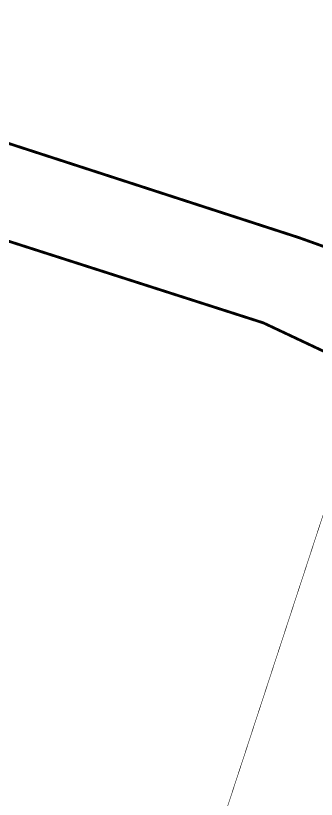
# Model space of a CAD drawing. Header units: inches. Extents: x 350994 to 353538, y 1581369 to 1583842.
# Drawn here: x 351552.01 to 351562.78, y 1583205.24 to 1583233.31 of the extents above; entities that cross this region are included whole.
import ezdxf

# ---------------------------------------------------------------- set-up
doc = ezdxf.new("R2010")
doc.units = ezdxf.units.IN
doc.header["$MEASUREMENT"] = 0
doc.linetypes.add('1', pattern=[0])
doc.linetypes.add('DASHDOTX2', pattern=[2, 1, -0.5, 0, -0.5])
doc.layers.add('CULVERT', color=255, linetype='1')
doc.layers.add("ROAD'S", color=1, linetype='1')

msp = doc.modelspace()

# ---------------------------------------------------------------- linework, layer by layer
at = {"layer": 'CULVERT', "color": 250, "linetype": 'DASHDOTX2', "lineweight": 5, "ltscale": 2, "const_width": 0.02}
msp.add_lwpolyline([(351564.207, 1583219.026), (351555.73, 1583193.167), (351389.414, 1583249.294), (351395.709, 1583272.041)], dxfattribs=at)
at = {"layer": "ROAD'S", "lineweight": 5, "const_width": 0.1}
for points in [[(351566.837, 1583288.695), (351587.368, 1583281.612), (351589.749, 1583279.92), (351590.972, 1583277.627), (351589.879, 1583272.789), (351572.923, 1583223.021), (351570.49, 1583222.806), (351567.784, 1583223.345), (351562.174, 1583225.354), (351463.672, 1583257.317), (351394.003, 1583279.224), (351390.857, 1583283.441), (351391.809, 1583287.12), (351391.809, 1583287.12), (351391.95, 1583287.665), (351407.18, 1583340.371), (351411.724, 1583342.339), (351413.567, 1583341.782), (351482.492, 1583317.608), (351515.964, 1583306.247), (351528.201, 1583302.025)], [(351393.06, 1583275.668), (351462.322, 1583253.905), (351560.885, 1583222.306), (351564.853, 1583220.437), (351568.311, 1583218.792), (351570.496, 1583215.695), (351570.496, 1583215.695), (351555.306, 1583169.633)]]:
    msp.add_lwpolyline(points, dxfattribs=at)

doc.saveas('drawing.dxf')
